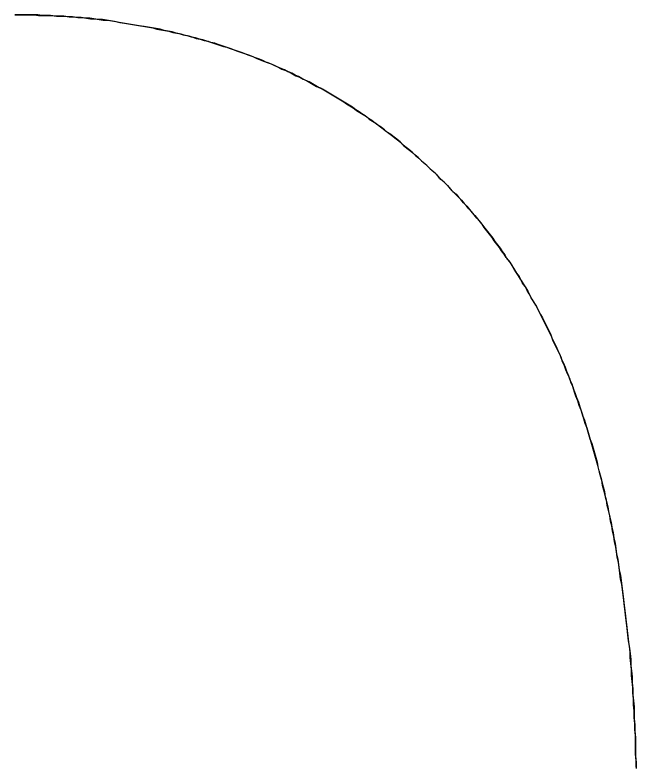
# Model space of a CAD drawing. Extents: x -0.7 to 36.3, y -28.5 to 29.4.
# Drawn here: x 19.4859 to 19.5788, y 19.8975 to 20.0096 of the extents above; entities that cross this region are included whole.
import ezdxf

# ---------------------------------------------------------------- set-up
doc = ezdxf.new("R2010")
doc.units = 0
doc.layers.add('VECTOR_ETCH', color=5, linetype='CONTINUOUS')

msp = doc.modelspace()

# ---------------------------------------------------------------- linework, layer by layer
at = {"layer": 'VECTOR_ETCH'}
msp.add_polyline3d([(19.5788, 19.8971, 0), (19.5788, 19.8981, 0), (19.5787, 19.899, 0), (19.5787, 19.8999, 0), (19.5787, 19.9009, 0), (19.5787, 19.9018, 0), (19.5786, 19.9027, 0), (19.5786, 19.9036, 0), (19.5785, 19.9045, 0), (19.5785, 19.9055, 0), (19.5784, 19.9064, 0), (19.5784, 19.9073, 0), (19.5783, 19.9082, 0), (19.5783, 19.909, 0), (19.5782, 19.9099, 0), (19.5781, 19.9108, 0), (19.5781, 19.9117, 0), (19.578, 19.9126, 0), (19.5779, 19.9135, 0), (19.5779, 19.9143, 0), (19.5778, 19.9152, 0), (19.5777, 19.916, 0), (19.5776, 19.9169, 0), (19.5775, 19.9178, 0), (19.5774, 19.9186, 0), (19.5773, 19.9194, 0), (19.5772, 19.9203, 0), (19.5771, 19.9211, 0), (19.577, 19.922, 0), (19.5769, 19.9228, 0), (19.5768, 19.9236, 0), (19.5767, 19.9244, 0), (19.5765, 19.9252, 0), (19.5764, 19.9261, 0), (19.5763, 19.9269, 0), (19.5762, 19.9277, 0), (19.576, 19.9285, 0), (19.5759, 19.9293, 0), (19.5758, 19.93, 0), (19.5756, 19.9308, 0), (19.5755, 19.9316, 0), (19.5753, 19.9324, 0), (19.5752, 19.9332, 0), (19.575, 19.9339, 0), (19.5749, 19.9347, 0), (19.5747, 19.9355, 0), (19.5745, 19.9362, 0), (19.5744, 19.937, 0), (19.5742, 19.9377, 0), (19.574, 19.9385, 0), (19.5738, 19.9392, 0), (19.5737, 19.94, 0), (19.5735, 19.9407, 0), (19.5733, 19.9414, 0), (19.5731, 19.9422, 0), (19.5729, 19.9429, 0), (19.5727, 19.9436, 0), (19.5725, 19.9443, 0), (19.5723, 19.945, 0), (19.5721, 19.9457, 0), (19.5719, 19.9464, 0), (19.5717, 19.9471, 0), (19.5715, 19.9478, 0), (19.5712, 19.9485, 0), (19.571, 19.9492, 0), (19.5708, 19.9499, 0), (19.5706, 19.9505, 0), (19.5703, 19.9512, 0), (19.5701, 19.9519, 0), (19.5698, 19.9526, 0), (19.5696, 19.9532, 0), (19.5694, 19.9539, 0), (19.5691, 19.9545, 0), (19.5689, 19.9552, 0), (19.5686, 19.9558, 0), (19.5683, 19.9565, 0), (19.5681, 19.9571, 0), (19.5678, 19.9577, 0), (19.5676, 19.9584, 0), (19.5673, 19.959, 0), (19.567, 19.9596, 0), (19.5667, 19.9602, 0), (19.5664, 19.9608, 0), (19.5662, 19.9614, 0), (19.5659, 19.962, 0), (19.5656, 19.9626, 0), (19.5653, 19.9632, 0), (19.565, 19.9638, 0), (19.5647, 19.9644, 0), (19.5644, 19.965, 0), (19.5641, 19.9656, 0), (19.5638, 19.9662, 0), (19.5635, 19.9667, 0), (19.5631, 19.9673, 0), (19.5628, 19.9679, 0), (19.5625, 19.9684, 0), (19.5622, 19.969, 0), (19.5618, 19.9695, 0), (19.5615, 19.9701, 0), (19.5612, 19.9706, 0), (19.5608, 19.9712, 0), (19.5605, 19.9717, 0), (19.5602, 19.9722, 0), (19.5598, 19.9728, 0), (19.5594, 19.9733, 0), (19.5591, 19.9738, 0), (19.5587, 19.9743, 0), (19.5584, 19.9748, 0), (19.558, 19.9753, 0), (19.5576, 19.9758, 0), (19.5573, 19.9763, 0), (19.5569, 19.9768, 0), (19.5565, 19.9773, 0), (19.5561, 19.9778, 0), (19.5558, 19.9783, 0), (19.5554, 19.9788, 0), (19.555, 19.9792, 0), (19.5546, 19.9797, 0), (19.5542, 19.9802, 0), (19.5538, 19.9806, 0), (19.5534, 19.9811, 0), (19.553, 19.9815, 0), (19.5526, 19.982, 0), (19.5522, 19.9824, 0), (19.5517, 19.9829, 0), (19.5513, 19.9833, 0), (19.5509, 19.9838, 0), (19.5505, 19.9842, 0), (19.5501, 19.9846, 0), (19.5496, 19.985, 0), (19.5492, 19.9855, 0), (19.5488, 19.9859, 0), (19.5483, 19.9863, 0), (19.5479, 19.9867, 0), (19.5475, 19.9871, 0), (19.547, 19.9875, 0), (19.5466, 19.9879, 0), (19.5462, 19.9883, 0), (19.5457, 19.9887, 0), (19.5453, 19.9891, 0), (19.5448, 19.9895, 0), (19.5444, 19.9898, 0), (19.5439, 19.9902, 0), (19.5435, 19.9906, 0), (19.543, 19.991, 0), (19.5426, 19.9913, 0), (19.5421, 19.9917, 0), (19.5416, 19.992, 0), (19.5412, 19.9924, 0), (19.5407, 19.9928, 0), (19.5402, 19.9931, 0), (19.5398, 19.9934, 0), (19.5393, 19.9938, 0), (19.5388, 19.9941, 0), (19.5383, 19.9945, 0), (19.5378, 19.9948, 0), (19.5374, 19.9951, 0), (19.5369, 19.9954, 0), (19.5364, 19.9958, 0), (19.5359, 19.9961, 0), (19.5354, 19.9964, 0), (19.5349, 19.9967, 0), (19.5344, 19.997, 0), (19.5339, 19.9973, 0), (19.5334, 19.9976, 0), (19.5329, 19.9979, 0), (19.5324, 19.9982, 0), (19.5319, 19.9985, 0), (19.5314, 19.9987, 0), (19.5309, 19.999, 0), (19.5304, 19.9993, 0), (19.5299, 19.9996, 0), (19.5294, 19.9998, 0), (19.5288, 20.0001, 0), (19.5283, 20.0004, 0), (19.5278, 20.0006, 0), (19.5273, 20.0009, 0), (19.5267, 20.0011, 0), (19.5262, 20.0014, 0), (19.5257, 20.0016, 0), (19.5252, 20.0018, 0), (19.5246, 20.0021, 0), (19.5241, 20.0023, 0), (19.5235, 20.0025, 0), (19.523, 20.0028, 0), (19.5225, 20.003, 0), (19.5219, 20.0032, 0), (19.5214, 20.0034, 0), (19.5208, 20.0036, 0), (19.5203, 20.0038, 0), (19.5197, 20.004, 0), (19.5191, 20.0042, 0), (19.5186, 20.0044, 0), (19.518, 20.0046, 0), (19.5175, 20.0048, 0), (19.5169, 20.005, 0), (19.5163, 20.0052, 0), (19.5158, 20.0054, 0), (19.5152, 20.0055, 0), (19.5146, 20.0057, 0), (19.514, 20.0059, 0), (19.5135, 20.006, 0), (19.5129, 20.0062, 0), (19.5123, 20.0063, 0), (19.5117, 20.0065, 0), (19.5111, 20.0066, 0), (19.5105, 20.0068, 0), (19.51, 20.0069, 0), (19.5094, 20.0071, 0), (19.5088, 20.0072, 0), (19.5082, 20.0073, 0), (19.5076, 20.0075, 0), (19.507, 20.0076, 0), (19.5064, 20.0077, 0), (19.5058, 20.0078, 0), (19.5052, 20.0079, 0), (19.5045, 20.008, 0), (19.5039, 20.0081, 0), (19.5033, 20.0082, 0), (19.5027, 20.0083, 0), (19.5021, 20.0084, 0), (19.5015, 20.0085, 0), (19.5008, 20.0086, 0), (19.5002, 20.0087, 0), (19.4996, 20.0088, 0), (19.499, 20.0089, 0), (19.4983, 20.0089, 0), (19.4977, 20.009, 0), (19.4971, 20.0091, 0), (19.4964, 20.0091, 0), (19.4958, 20.0092, 0), (19.4951, 20.0092, 0), (19.4945, 20.0093, 0), (19.4938, 20.0093, 0), (19.4932, 20.0094, 0), (19.4926, 20.0094, 0), (19.4919, 20.0094, 0), (19.4912, 20.0095, 0), (19.4906, 20.0095, 0), (19.4899, 20.0095, 0), (19.4893, 20.0096, 0), (19.4886, 20.0096, 0), (19.4879, 20.0096, 0), (19.4873, 20.0096, 0), (19.4866, 20.0096, 0), (19.4859, 20.0096, 0), (19.4861, 20.0096, 0), (19.4868, 20.0096, 0), (19.4875, 20.0096, 0), (19.4881, 20.0096, 0), (19.4888, 20.0096, 0), (19.4894, 20.0095, 0), (19.4901, 20.0095, 0), (19.4908, 20.0095, 0), (19.4914, 20.0095, 0), (19.4921, 20.0094, 0), (19.4927, 20.0094, 0), (19.4934, 20.0094, 0), (19.494, 20.0093, 0), (19.4947, 20.0093, 0), (19.4953, 20.0092, 0), (19.496, 20.0092, 0), (19.4966, 20.0091, 0), (19.4972, 20.009, 0), (19.4979, 20.009, 0), (19.4985, 20.0089, 0), (19.4991, 20.0088, 0), (19.4998, 20.0088, 0), (19.5004, 20.0087, 0), (19.501, 20.0086, 0), (19.5016, 20.0085, 0), (19.5023, 20.0084, 0), (19.5029, 20.0083, 0), (19.5035, 20.0082, 0), (19.5041, 20.0081, 0), (19.5047, 20.008, 0), (19.5053, 20.0079, 0), (19.5059, 20.0078, 0), (19.5065, 20.0077, 0), (19.5071, 20.0075, 0), (19.5077, 20.0074, 0), (19.5083, 20.0073, 0), (19.5089, 20.0072, 0), (19.5095, 20.007, 0), (19.5101, 20.0069, 0), (19.5107, 20.0068, 0), (19.5113, 20.0066, 0), (19.5119, 20.0065, 0), (19.5125, 20.0063, 0), (19.513, 20.0061, 0), (19.5136, 20.006, 0), (19.5142, 20.0058, 0), (19.5148, 20.0057, 0), (19.5153, 20.0055, 0), (19.5159, 20.0053, 0), (19.5165, 20.0051, 0), (19.5171, 20.0049, 0), (19.5176, 20.0048, 0), (19.5182, 20.0046, 0), (19.5187, 20.0044, 0), (19.5193, 20.0042, 0), (19.5199, 20.004, 0), (19.5204, 20.0038, 0), (19.521, 20.0036, 0), (19.5215, 20.0034, 0), (19.5221, 20.0031, 0), (19.5226, 20.0029, 0), (19.5231, 20.0027, 0), (19.5237, 20.0025, 0), (19.5242, 20.0023, 0), (19.5248, 20.002, 0), (19.5253, 20.0018, 0), (19.5258, 20.0015, 0), (19.5264, 20.0013, 0), (19.5269, 20.0011, 0), (19.5274, 20.0008, 0), (19.5279, 20.0005, 0), (19.5285, 20.0003, 0), (19.529, 20, 0), (19.5295, 19.9998, 0), (19.53, 19.9995, 0), (19.5305, 19.9992, 0), (19.531, 19.9989, 0), (19.5316, 19.9987, 0), (19.5321, 19.9984, 0), (19.5326, 19.9981, 0), (19.5331, 19.9978, 0), (19.5336, 19.9975, 0), (19.5341, 19.9972, 0), (19.5346, 19.9969, 0), (19.5351, 19.9966, 0), (19.5355, 19.9963, 0), (19.536, 19.996, 0), (19.5365, 19.9957, 0), (19.537, 19.9953, 0), (19.5375, 19.995, 0), (19.538, 19.9947, 0), (19.5385, 19.9944, 0), (19.5389, 19.994, 0), (19.5394, 19.9937, 0), (19.5399, 19.9934, 0), (19.5404, 19.993, 0), (19.5408, 19.9927, 0), (19.5413, 19.9923, 0), (19.5418, 19.9919, 0), (19.5422, 19.9916, 0), (19.5427, 19.9912, 0), (19.5431, 19.9909, 0), (19.5436, 19.9905, 0), (19.544, 19.9901, 0), (19.5445, 19.9897, 0), (19.5449, 19.9894, 0), (19.5454, 19.989, 0), (19.5458, 19.9886, 0), (19.5463, 19.9882, 0), (19.5467, 19.9878, 0), (19.5472, 19.9874, 0), (19.5476, 19.987, 0), (19.548, 19.9866, 0), (19.5485, 19.9862, 0), (19.5489, 19.9858, 0), (19.5493, 19.9853, 0), (19.5498, 19.9849, 0), (19.5502, 19.9845, 0), (19.5506, 19.9841, 0), (19.551, 19.9836, 0), (19.5514, 19.9832, 0), (19.5519, 19.9828, 0), (19.5523, 19.9823, 0), (19.5527, 19.9819, 0), (19.5531, 19.9814, 0), (19.5535, 19.981, 0), (19.5539, 19.9805, 0), (19.5543, 19.98, 0), (19.5547, 19.9796, 0), (19.5551, 19.9791, 0), (19.5555, 19.9786, 0), (19.5559, 19.9781, 0), (19.5562, 19.9777, 0), (19.5566, 19.9772, 0), (19.557, 19.9767, 0), (19.5574, 19.9762, 0), (19.5577, 19.9757, 0), (19.5581, 19.9752, 0), (19.5585, 19.9747, 0), (19.5588, 19.9742, 0), (19.5592, 19.9737, 0), (19.5595, 19.9731, 0), (19.5599, 19.9726, 0), (19.5602, 19.9721, 0), (19.5606, 19.9715, 0), (19.5609, 19.971, 0), (19.5613, 19.9705, 0), (19.5616, 19.9699, 0), (19.5619, 19.9694, 0), (19.5623, 19.9688, 0), (19.5626, 19.9683, 0), (19.5629, 19.9677, 0), (19.5632, 19.9671, 0), (19.5635, 19.9666, 0), (19.5639, 19.966, 0), (19.5642, 19.9654, 0), (19.5645, 19.9648, 0), (19.5648, 19.9643, 0), (19.5651, 19.9637, 0), (19.5654, 19.9631, 0), (19.5657, 19.9625, 0), (19.566, 19.9619, 0), (19.5662, 19.9613, 0), (19.5665, 19.9607, 0), (19.5668, 19.9601, 0), (19.5671, 19.9594, 0), (19.5674, 19.9588, 0), (19.5676, 19.9582, 0), (19.5679, 19.9576, 0), (19.5682, 19.9569, 0), (19.5684, 19.9563, 0), (19.5687, 19.9556, 0), (19.5689, 19.955, 0), (19.5692, 19.9544, 0), (19.5694, 19.9537, 0), (19.5697, 19.953, 0), (19.5699, 19.9524, 0), (19.5702, 19.9517, 0), (19.5704, 19.951, 0), (19.5706, 19.9504, 0), (19.5708, 19.9497, 0), (19.5711, 19.949, 0), (19.5713, 19.9483, 0), (19.5715, 19.9476, 0), (19.5717, 19.9469, 0), (19.5719, 19.9462, 0), (19.5722, 19.9455, 0), (19.5724, 19.9448, 0), (19.5726, 19.9441, 0), (19.5728, 19.9434, 0), (19.573, 19.9427, 0), (19.5731, 19.942, 0), (19.5733, 19.9412, 0), (19.5735, 19.9405, 0), (19.5737, 19.9398, 0), (19.5739, 19.939, 0), (19.5741, 19.9383, 0), (19.5742, 19.9375, 0), (19.5744, 19.9368, 0), (19.5746, 19.936, 0), (19.5747, 19.9353, 0), (19.5749, 19.9345, 0), (19.5751, 19.9337, 0), (19.5752, 19.933, 0), (19.5754, 19.9322, 0), (19.5755, 19.9314, 0), (19.5757, 19.9306, 0), (19.5758, 19.9298, 0), (19.5759, 19.929, 0), (19.5761, 19.9282, 0), (19.5762, 19.9274, 0), (19.5763, 19.9266, 0), (19.5765, 19.9258, 0), (19.5766, 19.925, 0), (19.5767, 19.9242, 0), (19.5768, 19.9234, 0), (19.5769, 19.9226, 0), (19.577, 19.9217, 0), (19.5771, 19.9209, 0), (19.5772, 19.9201, 0), (19.5773, 19.9192, 0), (19.5774, 19.9184, 0), (19.5775, 19.9175, 0), (19.5776, 19.9167, 0), (19.5777, 19.9158, 0), (19.5778, 19.9149, 0), (19.5779, 19.9141, 0), (19.578, 19.9132, 0), (19.578, 19.9123, 0), (19.5781, 19.9115, 0), (19.5782, 19.9106, 0), (19.5782, 19.9097, 0), (19.5783, 19.9088, 0), (19.5783, 19.9079, 0), (19.5784, 19.907, 0), (19.5785, 19.9061, 0), (19.5785, 19.9052, 0), (19.5785, 19.9043, 0), (19.5786, 19.9034, 0), (19.5786, 19.9025, 0), (19.5787, 19.9015, 0), (19.5787, 19.9006, 0), (19.5787, 19.8997, 0), (19.5787, 19.8987, 0), (19.5788, 19.8978, 0), (19.5788, 19.8969, 0)], dxfattribs=at)

doc.saveas('drawing.dxf')
